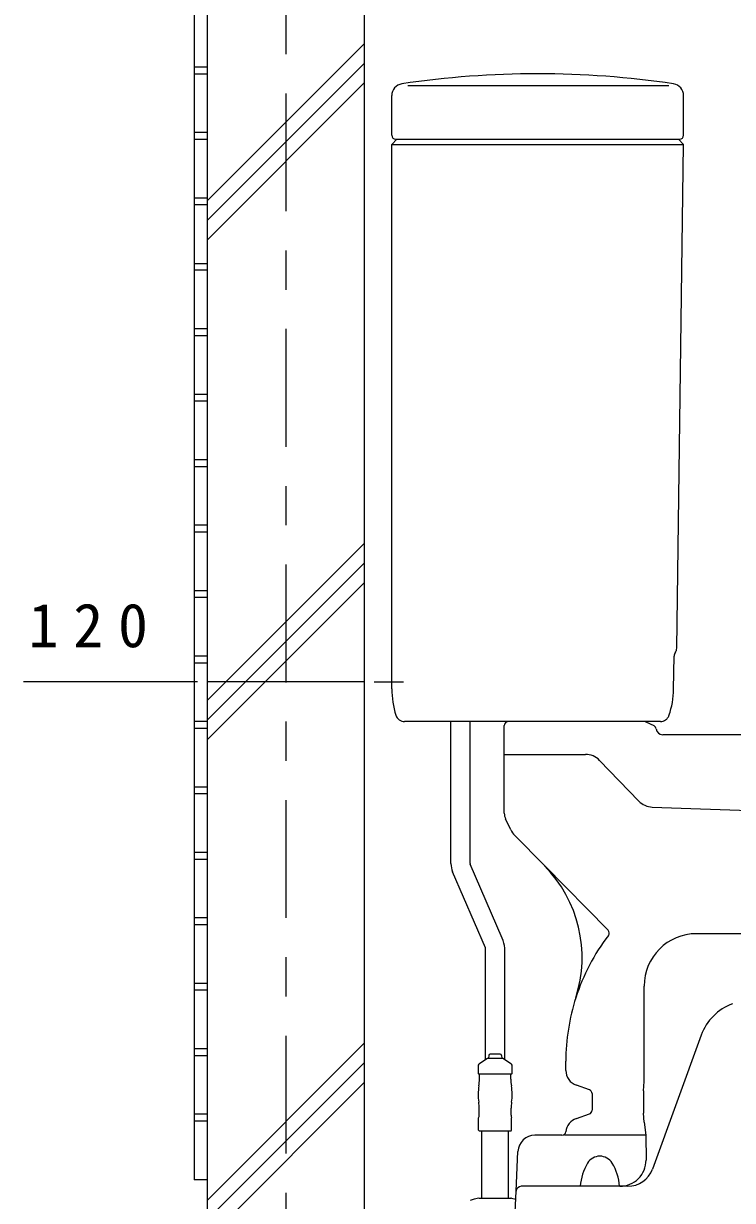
# Model space of a CAD drawing. Units: millimetres, scale not verified. Extents: x -11550 to 6, y -53460 to 8010.
# Drawn here: x -4745 to -4203, y -13859 to -12960 of the extents above; entities that cross this region are included whole.
import ezdxf

# ---------------------------------------------------------------- set-up
doc = ezdxf.new("R2010")
doc.units = ezdxf.units.MM
doc.header["$LTSCALE"] = 30
doc.linetypes.add('USER2', pattern=[6, 3, -1, 1, -1])
doc.layers.add('layer1', color=4, linetype='Continuous', lineweight=25)
doc.styles.add('ＭＳ ゴシック', font='')
doc.styles.get('ＭＳ ゴシック').set_extended_font_data('MS Gothic')

msp = doc.modelspace()

# ---------------------------------------------------------------- linework, layer by layer
at = {"layer": 'layer1', "linetype": 'USER2'}
msp.add_line((-4544.41, -11393.26), (-4544.41, -15353.26), dxfattribs=at)
at = {"layer": 'layer1', "color": 20}
for p, q in [((-4484.41, -11643.26), (-4484.41, -13903.26)), ((-4604.41, -12413.26), (-4604.41, -13903.26))]:
    msp.add_line(p, q, dxfattribs=at)
at = {"layer": 'layer1', "color": 3}
for p, q in [((-4614.41, -12413.26), (-4614.41, -13843.26)), ((-4451.2, -13007.2), (-4251.79, -13007.2)), ((-4463.41, -13045.26), (-4463.41, -13014.91)), ((-4240.41, -13045.26), (-4240.41, -13014.91)), ((-4463.41, -13052.26), (-4459.41, -13048.26)), ((-4463.41, -13468.26), (-4463.41, -13052.26)), ((-4463.41, -13052.26), (-4240.46, -13052.26)), ((-4460.41, -13048.26), (-4243.41, -13048.26)), ((-4459.41, -13048.26), (-4244.41, -13048.26)), ((-4245.65, -13437.22), (-4240.46, -13052.26)), ((-4240.46, -13052.26), (-4244.41, -13048.26)), ((-4463.41, -13443.57), (-4463.41, -13443.56)), ((-4248.07, -13468.33), (-4247.74, -13443.19)), ((-4380.4, -13493.26), (-4453.55, -13493.26)), ((-4418.21, -13601.76), (-4418.21, -13493.26)), ((-4403.61, -13601.76), (-4403.61, -13493.26)), ((-4258.2, -13493.26), (-4380.4, -13493.26)), ((-4377.41, -13518.25), (-4377.41, -13496.25)), ((-4263.01, -13496.57), (-4269.02, -13493.57)), ((-4179.99, -13503.25), (-4256.41, -13503.25)), ((-4377.41, -13563.25), (-4377.41, -13518.25)), ((-4377.41, -13518.25), (-4315.48, -13518.25)), ((-4274.61, -13553.92), (-4304.7, -13522.82)), ((-4264.38, -13558.48), (-4135.41, -13563.26)), ((-4372.51, -13575.93), (-4376.46, -13567.51)), ((-4346.73, -13603.29), (-4369.61, -13580.08)), ((-4379.08, -13658.65), (-4403.53, -13602.16)), ((-4346.73, -13603.29), (-4298.07, -13652.63)), ((-4391.79, -13666.02), (-4416.93, -13607.96)), ((-4118.67, -13655.26), (-4230.63, -13655.26)), ((-4391.71, -13751.32), (-4391.71, -13666.42)), ((-4377.11, -13751.32), (-4377.11, -13666.42)), ((-4270.63, -13768.26), (-4270.63, -13695.26)), ((-4227.01, -13732.79), (-4264.26, -13835.1)), ((-4389.31, -13748.21), (-4389.41, -13750.26)), ((-4380.51, -13747.26), (-4388.31, -13747.26)), ((-4379.51, -13748.21), (-4379.41, -13750.26)), ((-4397.41, -13755.65), (-4397.4, -13761.94)), ((-4396.05, -13754.3), (-4390.16, -13750.26)), ((-4390.16, -13750.26), (-4378.65, -13750.26)), ((-4378.65, -13750.26), (-4372.77, -13754.3)), ((-4371.4, -13761.93), (-4371.4, -13755.65)), ((-4330.41, -13759.75), (-4330.41, -13752.67)), ((-4397.16, -13762.26), (-4371.66, -13762.26)), ((-4396.41, -13766.47), (-4396.41, -13762.26)), ((-4372.41, -13766.47), (-4372.41, -13762.26)), ((-4312.42, -13774.56), (-4322.38, -13771.07)), ((-4270.97, -13775.26), (-4270.63, -13768.26)), ((-4270.97, -13775.26), (-4270.97, -13792.26)), ((-4310.41, -13777.39), (-4310.41, -13790.13)), ((-4396.66, -13794), (-4396.66, -13788.48)), ((-4372.16, -13794), (-4372.16, -13788.48)), ((-4322.38, -13796.45), (-4312.42, -13792.96)), ((-4270.63, -13799.26), (-4270.97, -13792.26)), ((-4397.01, -13805.47), (-4397.01, -13796.02)), ((-4371.81, -13805.47), (-4371.81, -13796.02)), ((-4270.63, -13799.26), (-4269.17, -13809.26)), ((-4372.41, -13806.26), (-4396.41, -13806.26)), ((-4394.71, -13857.26), (-4394.71, -13806.26)), ((-4374.11, -13857.26), (-4374.11, -13806.26)), ((-4333.34, -13809.26), (-4354.01, -13809.26)), ((-4269.17, -13809.26), (-4331.34, -13809.26)), ((-4269.17, -13809.26), (-4269.12, -13828.2)), ((-4368.42, -13852.04), (-4366.99, -13821.65)), ((-4604.41, -13843.26), (-4614.41, -13843.26)), ((-4369.41, -13873.26), (-4368.42, -13852.04)), ((-4319.41, -13848.26), (-4364.42, -13848.26)), ((-4289.41, -13848.26), (-4319.41, -13848.26)), ((-4289.41, -13848.26), (-4304.41, -13848.26)), ((-4283.06, -13848.26), (-4289.41, -13848.26)), ((-4396.83, -13857.31), (-4400.44, -13858.17)), ((-4396.62, -13857.26), (-4372.41, -13857.26)), ((-4372, -13857.31), (-4368.7, -13858.09))]:
    msp.add_line(p, q, dxfattribs=at)
at = {"layer": 'layer1'}
for p, q in [((-4604.41, -13095.31), (-4484.41, -12975.31)), ((-4604.41, -13110.31), (-4484.41, -12990.31)), ((-4604.41, -12993.26), (-4614.41, -12993.26)), ((-4614.41, -12998.26), (-4604.41, -12998.26)), ((-4604.41, -13125.31), (-4484.41, -13005.31)), ((-4604.41, -13043.26), (-4614.41, -13043.26)), ((-4614.41, -13048.26), (-4604.41, -13048.26)), ((-4604.41, -13093.26), (-4614.41, -13093.26)), ((-4614.41, -13098.26), (-4604.41, -13098.26)), ((-4614.41, -13143.26), (-4604.41, -13143.26)), ((-4604.41, -13148.26), (-4614.41, -13148.26)), ((-4604.41, -13193.26), (-4614.41, -13193.26)), ((-4614.41, -13198.26), (-4604.41, -13198.26)), ((-4604.41, -13243.26), (-4614.41, -13243.26)), ((-4614.41, -13248.26), (-4604.41, -13248.26)), ((-4604.41, -13293.26), (-4614.41, -13293.26)), ((-4614.41, -13298.26), (-4604.41, -13298.26)), ((-4604.41, -13343.26), (-4614.41, -13343.26)), ((-4614.41, -13348.26), (-4604.41, -13348.26)), ((-4604.41, -13477.15), (-4484.41, -13357.15)), ((-4604.41, -13362.76), (-4604.41, -13482.76)), ((-4484.41, -13362.76), (-4484.41, -13482.76)), ((-4604.41, -13492.15), (-4484.41, -13372.15)), ((-4604.41, -13507.15), (-4484.41, -13387.15)), ((-4604.41, -13393.26), (-4614.41, -13393.26)), ((-4614.41, -13398.26), (-4604.41, -13398.26)), ((-4604.41, -13443.26), (-4614.41, -13443.26)), ((-4614.41, -13448.26), (-4604.41, -13448.26)), ((-4619.41, -13462.76), (-4744.74, -13462.76)), ((-4611.91, -13462.76), (-4619.41, -13462.76)), ((-4484.41, -13462.76), (-4604.41, -13462.76)), ((-4476.91, -13462.76), (-4469.41, -13462.76)), ((-4469.41, -13462.76), (-4454.41, -13462.76)), ((-4604.41, -13493.26), (-4614.41, -13493.26)), ((-4614.41, -13498.26), (-4604.41, -13498.26)), ((-4604.41, -13543.26), (-4614.41, -13543.26)), ((-4614.41, -13548.26), (-4604.41, -13548.26)), ((-4604.41, -13593.26), (-4614.41, -13593.26)), ((-4614.41, -13598.26), (-4604.41, -13598.26)), ((-4604.41, -13643.26), (-4614.41, -13643.26)), ((-4614.41, -13648.26), (-4604.41, -13648.26)), ((-4604.41, -13693.26), (-4614.41, -13693.26)), ((-4614.41, -13698.26), (-4604.41, -13698.26)), ((-4604.41, -13858.99), (-4484.41, -13738.99)), ((-4604.41, -13743.26), (-4614.41, -13743.26)), ((-4614.41, -13748.26), (-4604.41, -13748.26)), ((-4604.41, -13873.99), (-4484.41, -13753.99)), ((-4604.41, -13888.99), (-4484.41, -13768.99)), ((-4604.41, -13793.26), (-4614.41, -13793.26)), ((-4614.41, -13798.26), (-4604.41, -13798.26))]:
    msp.add_line(p, q, dxfattribs=at)
at = {"layer": 'layer1', "color": 3}
for centre, radius, start, end in [((-4351.91, -13698.26), 700, 90, 98.53049), ((-4351.91, -13698.26), 700, 81.46951, 90), ((-4454.41, -13014.91), 9, 98.53188, 180.00206), ((-4249.41, -13014.91), 9, 359.99794, 81.46812), ((-4460.41, -13045.26), 3, 180, 270), ((-4243.41, -13045.26), 3, 270, 0), ((-4242.74, -13443.26), 5, 142.35895, 179.22514), ((-4250.65, -13437.15), 5, 322.35914, 359.22838), ((-4398.41, -13468.26), 65, 179.99921, 198.07875), ((-4313.07, -13467.45), 65, 341.07987, 359.22594), ((-4453.55, -13486.26), 7, 198.07785, 270.00266), ((-4374.41, -13496.25), 3, 93.99443, 180), ((-4270.36, -13496.25), 3, 63.4885, 86.00557), ((-4264.35, -13499.25), 3, 7.18076, 63.4885), ((-4258.2, -13486.26), 7, 270.00031, 341.0865), ((-4256.41, -13498.25), 5, 187.18076, 270), ((-4315.48, -13533.25), 15, 44.06111, 90), ((-4263.83, -13543.49), 15, 224.06084, 267.87957), ((-4367.41, -13563.25), 10, 180, 205.16841), ((-4358.93, -13569.55), 15, 205.16841, 224.59765), ((-4402.61, -13601.76), 15.6, 180, 203.40573), ((-4402.61, -13601.76), 1, 180, 203.40573), ((-4417.96, -13673.48), 100, 342.12555, 44.57523), ((-4172.41, -13752.67), 158, 142.53852, 162.12555), ((-4300.21, -13654.74), 3, 322.53852, 44.59787), ((-4230.63, -13695.26), 40, 90, 180), ((-4392.71, -13666.42), 1, 0, 23.40573), ((-4396.86, -13667.28), 19.77, 2.49229, 25.89801), ((-4172.41, -13752.67), 158, 162.12555, 180), ((-4189.43, -13746.48), 40, 109.97948, 159.99526), ((-4388.31, -13748.26), 1, 89.99246, 177.12719), ((-4380.51, -13748.26), 1, 2.85017, 89.97802), ((-4392.97, -13758.78), 5.44, 124.52728, 144.81299), ((-4375.88, -13758.81), 5.47, 35.25467, 55.40105), ((-4392.97, -13758.79), 5.44, 215.41175, 219.60171), ((-4375.85, -13758.79), 5.44, 320.39883, 324.80612), ((-4318.41, -13759.75), 12, 180, 250.71124), ((-4357.41, -13778.26), 40, 170.30388, 188.39508), ((-4426.41, -13766.47), 30, 350.30678, 0.00286), ((-4342.41, -13766.47), 30, 179.99604, 189.69208), ((-4411.41, -13778.26), 40, 351.6063, 9.69748), ((-4313.41, -13777.39), 3, 0, 70.71124), ((-4426.66, -13788.48), 30, 359.99591, 8.39043), ((-4342.16, -13788.48), 30, 171.60431, 179.99895), ((-4313.41, -13790.13), 3, 289.29389, 0), ((-4402.66, -13794), 6, 340.33628, 0.00276), ((-4366.16, -13794), 6, 180.00794, 199.67506), ((-4318.41, -13807.77), 12, 109.29389, 174.20663), ((-4390.11, -13800.86), 8.3, 213.76475, 220.62148), ((-4378.71, -13800.86), 8.3, 319.3882, 326.24397), ((-4354.01, -13822.26), 13, 90, 177.31526), ((-4333.34, -13806.26), 3, 270, 354.20663), ((-4304.41, -13836.26), 11, 30.84982, 149.14991), ((-4289.12, -13828.26), 20, 270, 0.17762), ((-4279.51, -13851.13), 40, 149.14985, 175.88392), ((-4329.31, -13851.13), 40, 4.11609, 30.85015), ((-4283.06, -13828.26), 20, 270, 339.99526), ((-4364.42, -13852.26), 4, 90, 176.86011), ((-4394.61, -13882.78), 25.3, 103.32577, 110.46203), ((-4372.41, -13859.06), 1.8, 76.63256, 89.95915)]:
    msp.add_arc(centre, radius, start, end, dxfattribs=at)

# ---------------------------------------------------------------- texts
at = {"layer": 'layer1', "color": 3, "insert": (-4689.6, -13419.91), "char_height": 33.5, "attachment_point": 5, "style": 'ＭＳ ゴシック'}
msp.add_mtext('\\T1.5;120', dxfattribs=at)

doc.saveas('drawing.dxf')
